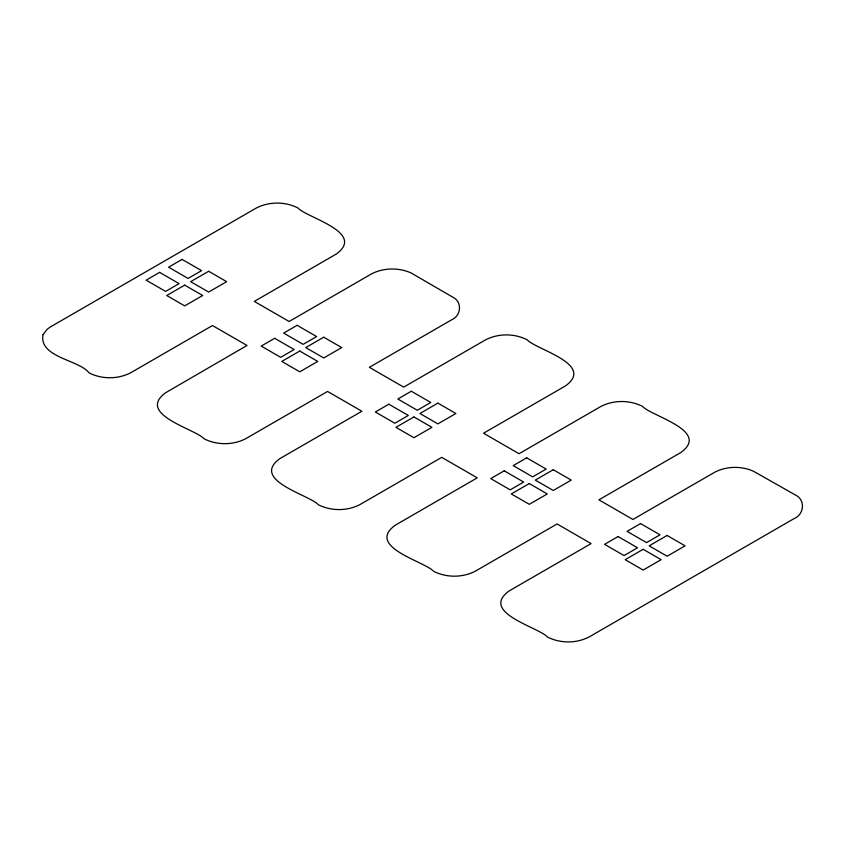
<?xml version="1.0" encoding="UTF-8"?>
<svg xmlns="http://www.w3.org/2000/svg" width="845" height="845" viewBox="0 0 845 845"><rect width="100%" height="100%" fill="white"/><g stroke="black" fill="none" stroke-linecap="round" stroke-linejoin="round"><path stroke-width="1.27" d="M43.063 334.599C38.447 357.424 79.493 359.917 89.031 372.877C101.854 379.363 117.846 379.394 130.648 372.793L212.496 325.536L247.025 345.468L165.673 392.714C135.897 414.409 195.565 429.028 204.099 438.798C216.922 445.283 232.914 445.315 245.715 438.703L327.564 391.446L361.871 411.251L279.864 458.613C250.035 480.287 309.714 494.948 318.259 504.708C331.082 511.193 347.073 511.225 359.885 504.613L441.734 457.356L477.235 477.858L395.228 525.22C365.399 546.895 425.077 561.555 433.622 571.315C446.456 577.8 462.447 577.832 475.249 571.22L557.098 523.963L591.109 543.599L509.091 590.961C479.263 612.636 538.941 627.296 547.497 637.056C560.351 643.552 576.385 643.573 589.208 636.908L794.089 518.608C804.239 514.531 805.655 499.86 795.494 495.043L753.444 471.225C741.287 465.827 726.615 466.081 714.754 472.207L632.905 519.464L598.894 499.828L680.912 452.476C710.74 430.802 651.051 416.141 642.517 406.382C629.683 399.896 613.692 399.865 600.89 406.477L519.041 453.723L483.53 433.231L565.548 385.869C595.376 364.195 535.688 349.534 527.143 339.774C514.32 333.289 498.328 333.257 485.526 339.87L403.678 387.126L369.371 367.311L451.378 319.959C461.169 316.019 462.585 301.855 452.783 297.176L411.124 272.967C398.692 267.432 383.662 267.633 371.515 273.886L289.117 321.501L254.303 301.401L336.31 254.039C366.149 232.364 306.46 217.704 297.915 207.944C285.092 201.459 269.101 201.427 256.288 208.039L50.637 326.783L47.246 329.191L43.063 334.599M159.61 272.375L146.132 280.16L165.609 291.409L179.087 283.624L159.61 272.375M182.087 259.404L168.599 267.189L188.076 278.438L201.564 270.654L182.087 259.404M184.696 285.135L166.718 295.507L184.696 305.89L202.673 295.507L184.696 285.135M208.662 271.287L190.685 281.67L208.662 292.053L226.65 281.67L208.662 271.287M274.678 338.296L261.189 346.08L280.667 357.319L294.155 349.534L274.678 338.296M297.155 325.314L283.666 333.099L303.144 344.348L316.632 336.563L297.155 325.314M299.764 351.045L281.776 361.428L299.764 371.8L317.741 361.428L299.764 351.045M323.73 337.208L305.753 347.58L323.73 357.963L341.707 347.58L323.73 337.208M388.848 404.206L375.36 411.99L394.837 423.239L408.325 415.455L388.848 404.206M411.314 391.235L397.837 399.02L417.314 410.258L430.792 402.474L411.314 391.235M413.923 416.955L395.946 427.338L413.923 437.721L431.901 427.338L413.923 416.955M437.9 403.118L419.923 413.501L437.9 423.873L455.877 413.501L437.9 403.118M504.211 470.813L490.723 478.597L510.2 489.846L523.689 482.062L504.211 470.813M526.688 457.832L513.2 465.627L532.677 476.865L546.166 469.081L526.688 457.832M529.287 483.562L511.309 493.945L529.287 504.317L547.264 493.945L529.287 483.562M553.264 469.725L535.286 480.097L553.264 490.48L571.241 480.097L553.264 469.725M618.075 536.554L604.587 544.338L624.064 555.577L637.553 547.792L618.075 536.554M640.552 523.573L627.064 531.357L646.541 542.606L660.029 534.822L640.552 523.573M643.161 549.303L625.173 559.686L643.161 570.058L661.139 559.686L643.161 549.303M667.127 535.466L649.15 545.838L667.127 556.221L685.105 545.838L667.127 535.466"/></g></svg>
